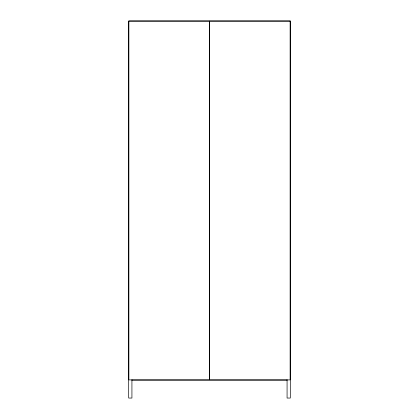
<?xml version="1.0" encoding="UTF-8"?>
<svg xmlns="http://www.w3.org/2000/svg" width="419" height="419" viewBox="0 0 419 419"><rect width="100%" height="100%" fill="white"/><g stroke="black" fill="none" stroke-linecap="round" stroke-linejoin="round"><path stroke-width="0.63" d="M131.927 380.091L287.073 380.091M287.073 379.719L287.073 398.05L290.309 398.05L290.309 20.95L128.691 20.95L128.691 398.05L131.927 398.05L131.927 379.719M209.322 21.128L128.874 21.128L128.874 379.913L209.322 379.913L209.322 21.128M290.126 21.128L209.678 21.128L209.678 379.913L290.126 379.913L290.126 21.128"/></g></svg>
